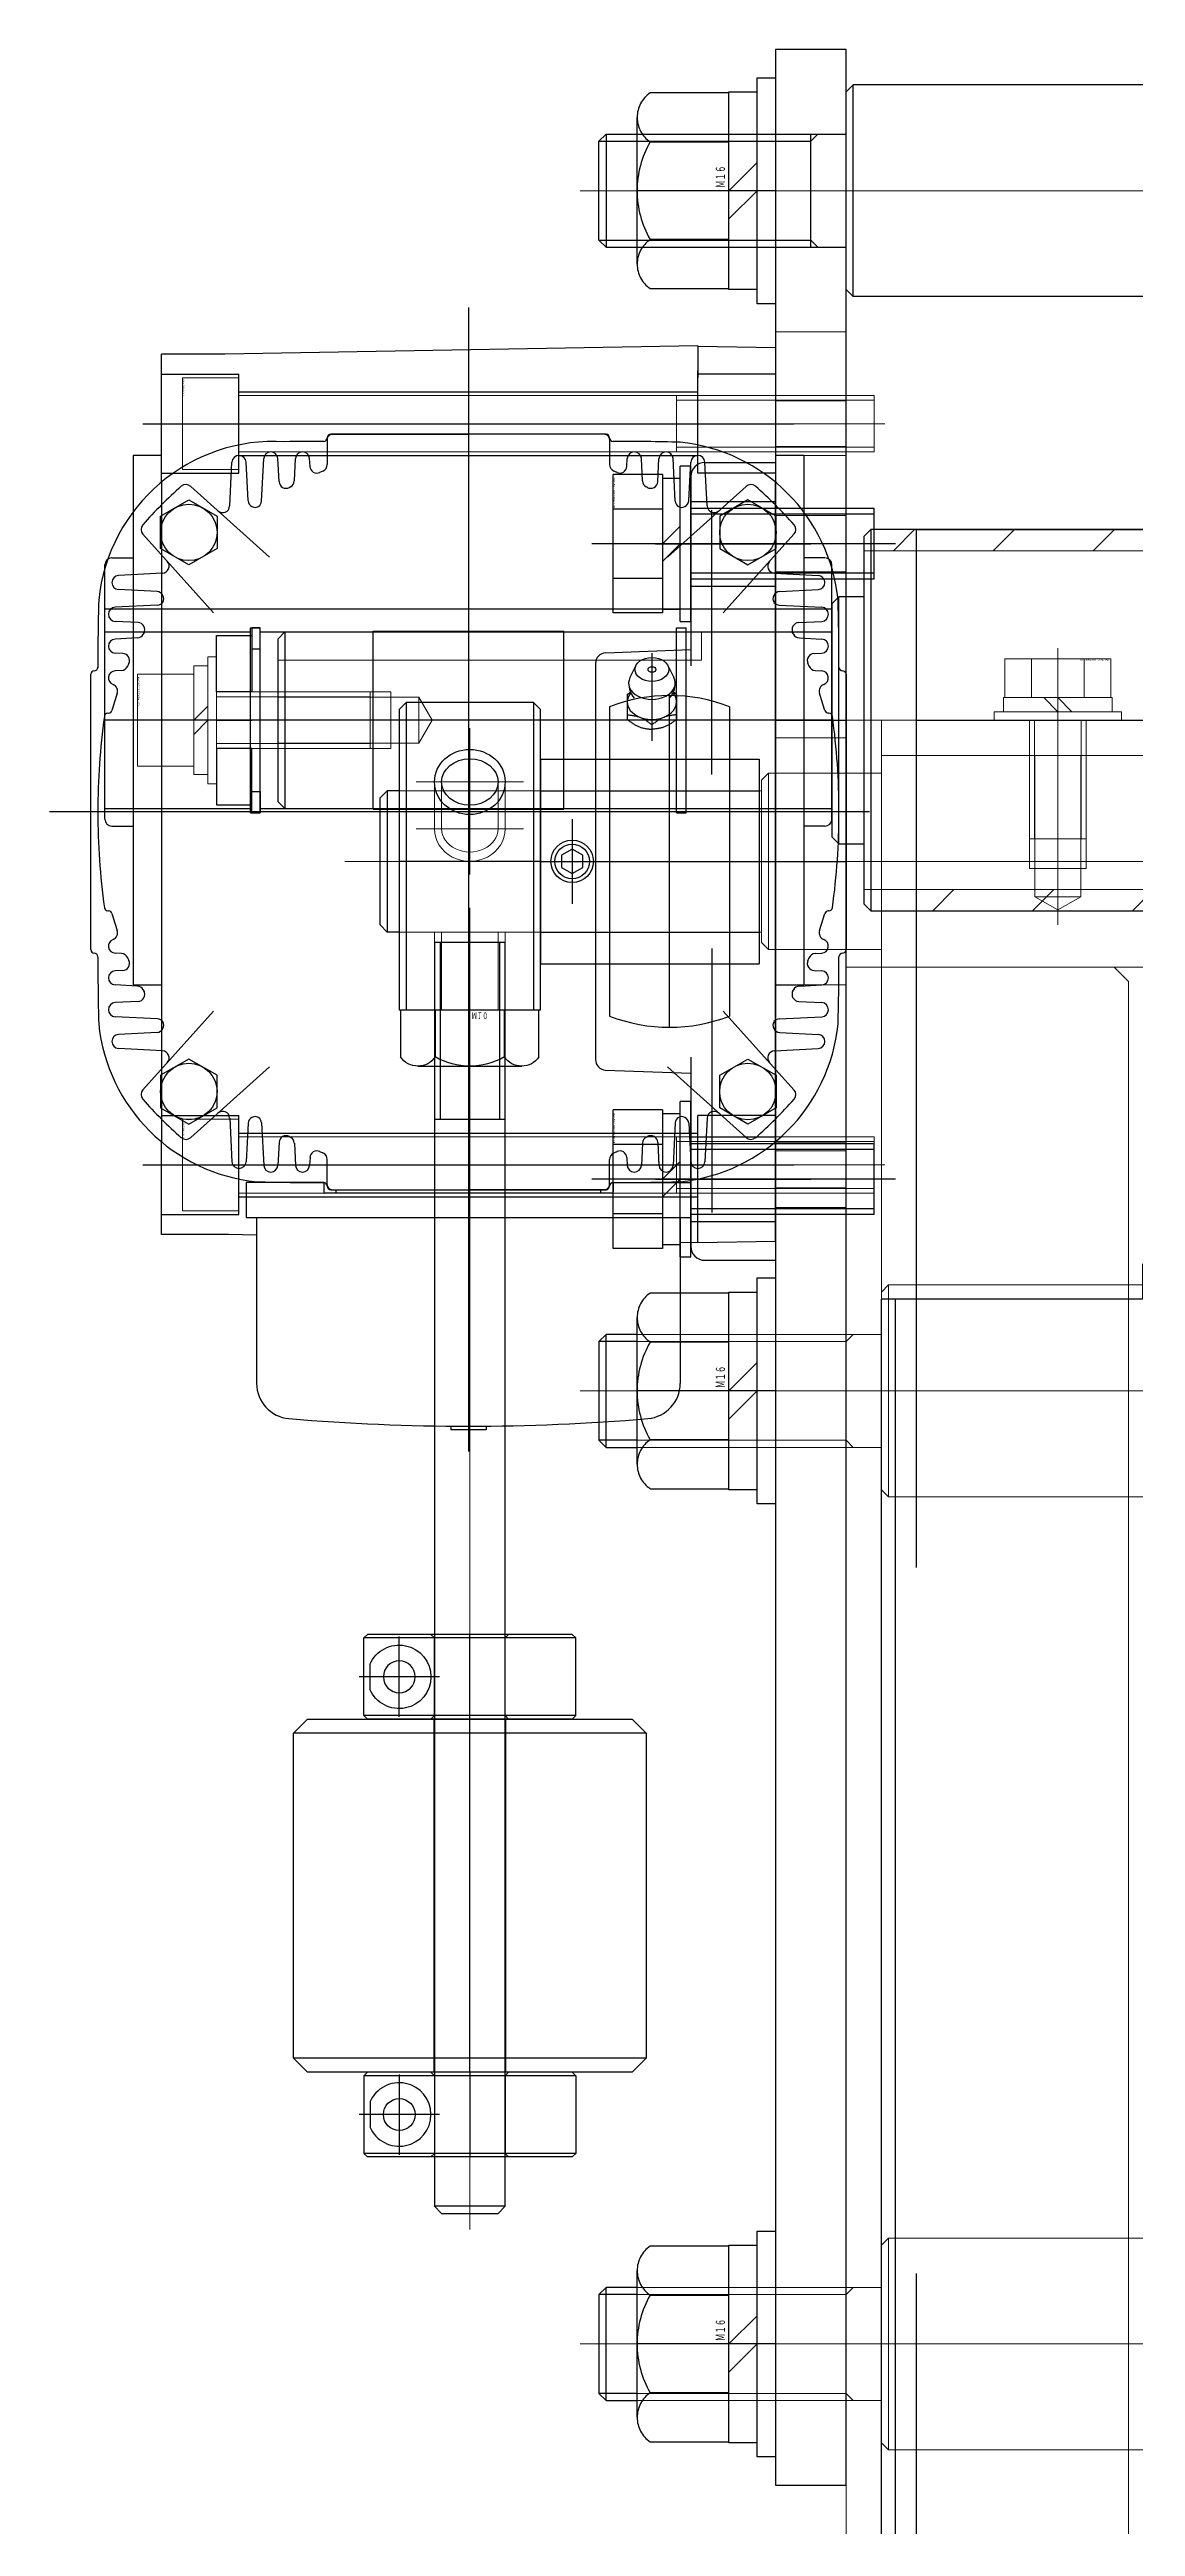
# Model space of a CAD drawing. Units: millimetres at full size. Extents: x -18456 to 18937, y -12290 to 13871.
# Drawn here: x -12606 to -12145, y 8611 to 9664 of the extents above; entities that cross this region are included whole.
import ezdxf
from ezdxf.enums import TextEntityAlignment as Align

# ---------------------------------------------------------------- set-up
doc = ezdxf.new("R2010")
doc.units = ezdxf.units.MM
doc.header["$LTSCALE"] = 100
doc.linetypes.add('CHAIN2', pattern=[12, 9, -1, 1, -1])
doc.linetypes.add('DOUBLE_CHAIN2', pattern=[12.8, 9, -1, 0.6, -0.6, 0.6, -1])
for name, color, linetype in [('0-2_0', 2, 'Continuous'), ('0-3_06_PHANTOM', 2, 'DOUBLE_CHAIN2'), ('0-6_10_DRAFT', 1, 'Continuous')]:
    doc.layers.add(name, color=color, linetype=linetype)
doc.layers.add('0-7_05_CENTER', color=2, linetype='CHAIN2', lineweight=18)
doc.layers.add('0-8_04_HIDDEN', color=7, linetype='Continuous', lineweight=18)
doc.styles.add('ＭＳ ゴシック', font='')
doc.styles.get('ＭＳ ゴシック').set_extended_font_data('MS Gothic')

# ---------------------------------------------------------------- blocks, each defined once
blk = doc.blocks.new('A$C3F466DFC_1')
at = {"layer": '0-6_10_DRAFT'}
blk.add_line((105, 15), (105, -15), dxfattribs=at)
at = {"layer": '0-7_05_CENTER'}
for p, q in [((20, 6.39), (20, -6.39)), ((-42.65, 0), (252.65, 0))]:
    blk.add_line(p, q, dxfattribs=at)
at = {"layer": '0-8_04_HIDDEN'}
for p, q in [((1, 15), (0, 14)), ((1, 15), (209, 15)), ((1, 15), (1, -15)), ((209, 15), (209, -15)), ((209, 15), (210, 14)), ((0, 14), (0, -14)), ((210, 14), (210, -14)), ((-40, 7), (-39, 8)), ((-39, 8), (0, 8)), ((-39, -8), (-39, 8)), ((-5, 8), (-5, -8)), ((-5, 7), (-4, 8)), ((249, 8), (210, 8)), ((215, 7), (214, 8)), ((215, 8), (215, -8)), ((249, -8), (249, 8)), ((250, 7), (249, 8)), ((-40, 7), (-5, 7)), ((-40, 7), (-40, -7)), ((250, 7), (215, 7)), ((250, 7), (250, -7)), ((-40, -7), (-5, -7)), ((-40, -7), (-39, -8)), ((-5, -7), (-4, -8)), ((215, -7), (214, -8)), ((250, -7), (215, -7)), ((250, -7), (249, -8)), ((-39, -8), (0, -8)), ((249, -8), (210, -8)), ((0, -14), (1, -15)), ((209, -15), (210, -14)), ((1, -15), (209, -15))]:
    blk.add_line(p, q, dxfattribs=at)
blk.add_circle((20, 0), 3.5, dxfattribs=at)
at = {"layer": '0-6_10_DRAFT', "style": 'ＭＳ ゴシック', "width": 0.55}
blk.add_text('①', height=4.4, dxfattribs=at).set_placement((91.75, 1.61), align=Align.BOTTOM_LEFT)
blk = doc.blocks.new('A$C649B1A8B_1')
at = {"layer": '0-7_05_CENTER'}
for p, q in [((-185, -7.53), (-185, 12.6)), ((-50, -7.53), (-50, 12.6))]:
    blk.add_line(p, q, dxfattribs=at)
at = {"layer": '0-8_04_HIDDEN'}
blk.add_line((-245, 5), (2325, 5), dxfattribs=at)
blk.add_lwpolyline([(-245, 0), (2325, 0), (2325, 38), (2323, 40), (-243, 40), (-245, 38)], close=True, dxfattribs=at)
blk = doc.blocks.new('M16Nza_1_1')
at = {"layer": '0-3_06_PHANTOM', "color": 7}
for p, q in [((-13.85, 17.74), (-13.85, 6.6)), ((-10.39, 19.6), (10.39, 19.6)), ((-6.92, 6.6), (-6.92, 17.74)), ((6.93, 17.74), (6.93, 6.6)), ((13.85, 6.6), (13.85, 17.74)), ((-4, 6.6), (0, 2.6)), ((0, 6.6), (4, 2.6)), ((14, 6.6), (14, 2.6))]:
    blk.add_line(p, q, dxfattribs=at)
at = {"layer": '0-3_06_PHANTOM', "color": 7, "linetype": 'CHAIN2'}
blk.add_line((0, 0), (0, 19.6), dxfattribs=at)
at = {"layer": '0-3_06_PHANTOM', "color": 7}
blk.add_lwpolyline([(-14, 2.6), (-14, 6.6), (14, 6.6)], dxfattribs=at)
blk.add_lwpolyline([(-16, 2.6), (16, 2.6), (16, 0), (-16, 0)], close=True, dxfattribs=at)
for centre, radius, start, end in [((-10.39, 15.44), 4.16, 33.626, 146.374), ((0, 5.75), 13.85, 60, 120), ((10.39, 15.44), 4.16, 33.626, 146.374)]:
    blk.add_arc(centre, radius, start, end, dxfattribs=at)
at = {"layer": '0-6_10_DRAFT', "style": 'ＭＳ ゴシック', "width": 0.6}
blk.add_text('Ｍ１６', height=1.257, dxfattribs=at).set_placement((0.41, 6.78), align=Align.BOTTOM_LEFT)
blk = doc.blocks.new('A$C48783CE3_1')
at = {"layer": '0-2_0', "color": 134}
for p, q in [((7, 105), (-1250, 105)), ((7, 103), (-1250, 103))]:
    blk.add_line(p, q, dxfattribs=at)
blk.add_lwpolyline([(-1255, 68), (-1250, 68), (-1250, 105)], dxfattribs=at)
blk = doc.blocks.new('A$C0B0C1748_1')
at = {"layer": '0-2_0', "color": 134}
blk.add_lwpolyline([(-10, 190), (0, 190), (0, -155), (-10, -155)], close=True, dxfattribs=at)
at = {"layer": '0-6_10_DRAFT'}
for p, q in [((0, 95), (-10, 95)), ((0, 75), (-10, 75))]:
    blk.add_line(p, q, dxfattribs=at)
at = {"layer": '0-7_05_CENTER'}
for p, q in [((-16.46, 170), (6.35, 170)), ((-13.39, 137), (3.39, 137)), ((-13.39, 32), (3.39, 32)), ((-16.46, 0), (6.35, 0)), ((-16.46, -135), (6.35, -135))]:
    blk.add_line(p, q, dxfattribs=at)
at = {"layer": '0-7_05_CENTER', "color": 9}
for p, q in [((4.09, 120), (-14.09, 120)), ((4.09, 30), (-14.09, 30))]:
    blk.add_line(p, q, dxfattribs=at)
at = {"layer": '0-8_04_HIDDEN'}
for p, q in [((-10, 150), (0, 150)), ((-10, 141), (0, 141)), ((-10, 140.25), (0, 140.25)), ((-10, 133.75), (0, 133.75)), ((-10, 133), (0, 133)), ((-10, 132.5), (0, 132.5)), ((-10, 57.5), (0, 57.5)), ((-10, 36), (0, 36)), ((-10, 35.25), (0, 35.25)), ((-10, 28.75), (0, 28.75)), ((-10, 28), (0, 28))]:
    blk.add_line(p, q, dxfattribs=at)
at = {"layer": '0-8_04_HIDDEN', "color": 9}
for p, q in [((0, 125), (-10, 125)), ((0, 124), (-10, 124)), ((0, 116), (-10, 116)), ((0, 115), (-10, 115)), ((0, 92.5), (-10, 92.5)), ((0, 57.5), (-10, 57.5)), ((0, 35), (-10, 35)), ((0, 34), (-10, 34)), ((0, 26), (-10, 26)), ((0, 25), (-10, 25))]:
    blk.add_line(p, q, dxfattribs=at)
blk = doc.blocks.new('GM-SHYF-RH 0.1kW、1／144、200V、60Hz_1')
at = {"layer": '0-2_0', "linetype": 'CHAIN2'}
for p, q in [((-43.5, 58.48), (-43.5, -103.57)), ((-89.6, 42), (2.6, 42)), ((13.3, -13), (-102.84, -13)), ((-89.6, -63), (2.6, -63))]:
    blk.add_line(p, q, dxfattribs=at)
at = {"layer": '0-2_0'}
for p, q in [((-11, 53.01), (-11, 48.5)), ((-11, 53), (0, 52.81)), ((0, 52.81), (0, 33.71)), ((-87, 33.71), (-87, 51.83)), ((-11, 38.99), (-11, 49.51)), ((-87, 49), (-76, 49)), ((-76, 46.5), (-11, 46.5)), ((0, 49), (-11, 49)), ((-11, 35), (-11, 49)), ((-63.5, 39.8), (-63.5, 36.21)), ((-24, 40.5), (-63, 40.5)), ((-62.8, 40.5), (-43.5, 40.5)), ((-24.2, 40.5), (-43.5, 40.5)), ((-23.5, 39.8), (-23.5, 36.21)), ((-77.32, 30.35), (-77, 36.55)), ((-76, 37.5), (-11, 37.5)), ((-74.72, 31.1), (-75, 36.55)), ((-72.81, 31.03), (-72.5, 37.05)), ((-70.33, 33.8), (-70.5, 37.05)), ((-68.16, 33.89), (-68, 37.05)), ((-65.94, 35.96), (-66, 37.05)), ((-21.06, 35.96), (-21, 37.05)), ((-18.84, 33.89), (-19, 37.05)), ((-16.67, 33.8), (-16.5, 37.05)), ((-14.19, 31.03), (-14.5, 37.05)), ((-12.28, 31.1), (-12, 36.55)), ((-9.68, 30.35), (-10, 36.55)), ((4, 37.5), (0, 37.5)), ((4, 37.5), (4, 29.5)), ((-71.7, 23.09), (-82.84, 33.12)), ((-15.3, 23.09), (-4.16, 33.12)), ((0, 35), (-11, 35)), ((-87.1, 28.9), (-83.1, 31.2)), ((-87.1, 24.3), (-87.1, 28.9)), ((-83.1, 31.2), (-79.1, 28.9)), ((-79.1, 28.9), (-79.1, 24.3)), ((-3.9, 31.2), (-7.9, 28.9)), ((-7.9, 28.9), (-7.9, 24.3)), ((0.1, 28.9), (-3.9, 31.2)), ((0.1, 24.3), (0.1, 28.9)), ((-79.59, 15.2), (-89.62, 26.34)), ((-7.41, 15.2), (2.62, 26.34)), ((-83.1, 22), (-87.1, 24.3)), ((-79.1, 24.3), (-83.1, 22)), ((-7.9, 24.3), (-3.9, 22)), ((-3.9, 22), (0.1, 24.3)), ((-86.85, 20.82), (-93.05, 20.5)), ((-87.6, 18.22), (-93.05, 18.5)), ((-0.15, 20.82), (6.05, 20.5)), ((0.6, 18.22), (6.05, 18.5)), ((-87.53, 16.31), (-93.55, 16)), ((0.53, 16.31), (6.55, 16)), ((-90.3, 13.83), (-93.55, 14)), ((-90.39, 11.66), (-93.55, 11.5)), ((3.3, 13.83), (6.55, 14)), ((3.39, 11.66), (6.55, 11.5)), ((-92.46, 9.44), (-93.55, 9.5)), ((-92.63, 7.05), (-93.55, 7)), ((5.46, 9.44), (6.55, 9.5)), ((5.63, 7.05), (6.55, 7)), ((-97, -32.5), (-97, 6.5)), ((10, 6.5), (10, -32.5)), ((-94.58, 1), (-94.48, 1)), ((7.58, 1), (7.48, 1)), ((-94.58, -27), (-94.48, -27)), ((7.58, -27), (7.48, -27)), ((-92.63, -33.05), (-93.55, -33)), ((5.63, -33.05), (6.55, -33)), ((-92.46, -35.44), (-93.55, -35.5)), ((-90.39, -37.66), (-93.55, -37.5)), ((3.39, -37.66), (6.55, -37.5)), ((5.46, -35.44), (6.55, -35.5)), ((-90.3, -39.83), (-93.55, -40)), ((-87.53, -42.31), (-93.55, -42)), ((-79.59, -41.2), (-89.62, -52.34)), ((-7.41, -41.2), (2.62, -52.34)), ((0.53, -42.31), (6.55, -42)), ((3.3, -39.83), (6.55, -40)), ((-87.6, -44.22), (-93.05, -44.5)), ((0.6, -44.22), (6.05, -44.5)), ((-86.85, -46.82), (-93.05, -46.5)), ((-83.1, -48), (-87.1, -50.3)), ((-79.1, -50.3), (-83.1, -48)), ((-71.7, -49.09), (-82.84, -59.12)), ((-15.3, -49.09), (-4.16, -59.12)), ((-7.9, -50.3), (-3.9, -48)), ((-3.9, -48), (0.1, -50.3)), ((-0.15, -46.82), (6.05, -46.5)), ((-87.1, -50.3), (-87.1, -54.9)), ((-79.1, -54.9), (-79.1, -50.3)), ((-7.9, -54.9), (-7.9, -50.3)), ((0.1, -50.3), (0.1, -54.9)), ((-87.1, -54.9), (-83.1, -57.2)), ((-87, -56), (-76, -56)), ((-83.1, -57.2), (-79.1, -54.9)), ((-76, -70), (-76, -56)), ((-11, -70), (-11, -56)), ((0, -56), (-11, -56)), ((-3.9, -57.2), (-7.9, -54.9)), ((0.1, -54.9), (-3.9, -57.2)), ((-77.32, -56.35), (-77, -62.55)), ((-76, -58.5), (-11, -58.5)), ((-74.72, -57.1), (-75, -62.55)), ((-72.81, -57.03), (-72.5, -63.05)), ((-14.19, -57.03), (-14.5, -63.05)), ((-12.28, -57.1), (-12, -62.55)), ((-9.68, -56.35), (-10, -62.55)), ((-87, -72.85), (-87, -59.71)), ((-70.33, -59.8), (-70.5, -63.05)), ((-68.16, -59.89), (-68, -63.05)), ((-65.94, -61.96), (-66, -63.05)), ((-63.5, -65.8), (-63.5, -62.21)), ((-23.5, -65.8), (-23.5, -62.21)), ((-21.06, -61.96), (-21, -63.05)), ((-18.84, -59.89), (-19, -63.05)), ((-16.67, -59.8), (-16.5, -63.05)), ((0, -73.81), (0, -59.71)), ((-75, -65.5), (-75, -70.5)), ((-64, -65.5), (-75, -65.5)), ((-64, -65.5), (-64, -66.8)), ((-63, -66.5), (-24, -66.5)), ((-62.8, -66.5), (-43.5, -66.5)), ((-62.25, -67), (-62.25, -66.5)), ((-24.2, -66.5), (-43.5, -66.5)), ((-24.75, -67), (-24.75, -66.5)), ((-23, -65.5), (-12, -65.5)), ((-23, -65.5), (-23, -66.8)), ((-12, -65.5), (-12, -70.5)), ((-11, -74.02), (-11, -64.99)), ((-87, -70), (-76, -70)), ((-76, -67.5), (-11, -67.5)), ((-23.2, -67), (-63.8, -67)), ((-11, -74.01), (-11, -69.51)), ((0, -70), (-11, -70)), ((-77.5, -72.85), (-87, -72.85)), ((-73.5, -72.92), (-77.5, -72.85)), ((-12, -70.5), (-75, -70.5)), ((-73.5, -70.5), (-73.5, -93.94)), ((-13.5, -70.5), (-13.5, -93.94)), ((-11, -74.01), (-13.5, -73.97)), ((-11, -74), (0, -73.81)), ((-46, -99.99), (-46, -100.5)), ((-41, -100.5), (-46, -100.5)), ((-41, -99.99), (-41, -100.5))]:
    blk.add_line(p, q, dxfattribs=at)
for points in [[(-11, 53.01), (-78, 51.84), (-87, 51.84)], [(-87, 35), (-76, 35), (-76, 49)], [(-87, 37.49), (-91, 37.49), (-91, 29.5)]]:
    blk.add_lwpolyline(points, dxfattribs=at)
for centre in [(-83.1, 26.6), (-3.9, 26.6), (-83.1, -52.6), (-3.9, -52.6)]:
    blk.add_circle(centre, 4, dxfattribs=at)
for centre, radius, start, end in [((-71, 14.5), 25, 86.5614, 174.2698), ((-63.5, -360.5), 400, 90.0715, 90.8595), ((-64, 40), 0.5, 270, 0), ((-63, 40), 0.5, 90, 180), ((-62.8, 39.8), 0.7, 90, 180), ((-24.2, 39.8), 0.7, 0, 90), ((-24, 40), 0.5, 0, 90), ((-23, 40), 0.5, 180, 270), ((-23.5, -360.5), 400, 88.568, 89.9285), ((-16, 14.5), 25, 5.7302, 84.2698), ((-76, 36.5), 1, 3, 177), ((-71.5, 37), 1, 3, 177), ((-67, 37), 1, 3, 177), ((-64.95, 36.01), 1, 183, 293.6314), ((-43.5, -13), 52.5, 113.1116, 113.6951), ((-43.5, -13), 52.5, 113.1116, 113.6637), ((-64.5, 36.21), 1, 293.1116, 0), ((-22.5, 36.21), 1, 180, 246.8884), ((-43.5, -13), 52.5, 66.3363, 66.8884), ((-43.5, -13), 52.5, 66.3049, 66.8884), ((-22.05, 36.01), 1, 246.3686, 357), ((-20, 37), 1, 3, 177), ((-15.5, 37), 1, 3, 177), ((-11, 36.5), 1, 3, 177), ((-43.5, -13), 61.5, 131.4011, 138.5989), ((-83.51, 32.38), 1, 48, 131.4011), ((-69.33, 33.85), 1, 183, 298.8714), ((-43.5, -13), 52.5, 118.5628, 118.9734), ((-43.5, -13), 52.5, 118.5628, 118.9734), ((-69.16, 33.94), 1, 298.6646, 357), ((-17.84, 33.94), 1, 183, 241.3354), ((-43.5, -13), 52.5, 61.0266, 61.4372), ((-43.5, -13), 52.5, 61.0266, 61.4372), ((-17.67, 33.85), 1, 241.1286, 357), ((-3.49, 32.38), 1, 48.5989, 132), ((-43.5, -13), 61.5, 41.4011, 48.5989), ((-78.32, 30.4), 1, 228, 357), ((-73.72, 31.15), 1, 183, 304.3885), ((-73.81, 31.08), 1, 304.5131, 357), ((-13.19, 31.08), 1, 183, 235.4869), ((-13.28, 31.15), 1, 235.6115, 357), ((-8.68, 30.4), 1, 183, 312), ((-88.88, 27.01), 1, 138.5989, 222), ((1.88, 27.01), 1, 318, 41.4011), ((-86.9, 21.82), 1, 273, 42), ((-0.1, 21.82), 1, 138, 267), ((-93, 19.5), 1, 93, 267), ((-87.65, 17.22), 1, 328.8843, 87), ((0.65, 17.22), 1, 93, 211.1157), ((6, 19.5), 1, 273, 87), ((304, 7), 400, 178.568, 179.947), ((-93.5, 15), 1, 93, 267), ((-87.58, 17.31), 1, 273, 322.2142), ((0.58, 17.31), 1, 217.7858, 267), ((6.5, 15), 1, 273, 87), ((-391, 7), 400, 0.0715, 1.432), ((-93.5, 10.5), 1, 93, 267), ((-90.44, 12.66), 1, 273, 331.3354), ((-90.35, 12.83), 1, 331.1286, 87), ((-43.5, -13), 52.5, 151.0265, 151.4372), ((3.35, 12.83), 1, 93, 208.8714), ((-43.5, -13), 52.5, 28.5628, 28.9734), ((3.44, 12.66), 1, 208.6646, 267), ((6.5, 10.5), 1, 273, 87), ((-96.5, 7.5), 0.5, 270, 0), ((-92.69, 8.05), 1, 273, 336.8356), ((-92.51, 8.45), 1, 336.3686, 87), ((-43.5, -13), 52.5, 156.3363, 156.8631), ((5.51, 8.45), 1, 93, 203.6314), ((-43.5, -13), 52.5, 23.1369, 23.6637), ((5.69, 8.05), 1, 203.1644, 267), ((9.5, 7.5), 0.5, 180, 270), ((-96.5, 6.5), 0.5, 90, 180), ((-93.5, 6), 1, 93, 249.9297), ((-43.5, -13), 52.5, 161.3354, 164.1223), ((-94.19, 4.12), 1, 341.3354, 69.9297), ((7.19, 4.12), 1, 110.0703, 198.6646), ((-43.5, -13), 52.5, 15.8777, 18.6646), ((6.5, 6), 1, 290.0703, 87), ((9.5, 6.5), 0.5, 0, 90), ((4, -13), 100, 172.2021, 180), ((-94.58, 0.5), 0.5, 90, 172.2021), ((-94.48, 1.5), 0.5, 270, 344.1223), ((7.48, 1.5), 0.5, 195.8777, 270), ((7.58, 0.5), 0.5, 7.7979, 90), ((-91, -13), 100, 0, 7.7979), ((4, -13), 100, 180, 187.7979), ((-91, -13), 100, 352.2022, 0), ((-94.58, -26.5), 0.5, 187.7979, 270), ((-94.48, -27.5), 0.5, 15.8777, 90), ((-43.5, -13), 52.5, 195.8777, 198.6646), ((-43.5, -13), 52.5, 341.3354, 344.1223), ((7.48, -27.5), 0.5, 90, 164.1223), ((7.58, -26.5), 0.5, 270, 352.2022), ((-93.5, -32), 1, 110.0703, 267), ((-94.19, -30.12), 1, 290.0703, 18.6646), ((7.19, -30.12), 1, 161.3354, 249.9297), ((6.5, -32), 1, 273, 69.9297), ((-96.5, -32.5), 0.5, 180, 270), ((-96.5, -33.5), 0.5, 0, 90), ((304, -33), 400, 180.0715, 181.432), ((-92.69, -34.05), 1, 23.1644, 87), ((-92.51, -34.45), 1, 273, 23.6314), ((5.51, -34.45), 1, 156.3686, 267), ((-43.5, -13), 52.5, 336.3363, 336.8631), ((5.69, -34.05), 1, 93, 156.8356), ((-391, -33), 400, 358.568, 359.9285), ((9.5, -33.5), 0.5, 90, 180), ((9.5, -32.5), 0.5, 270, 0), ((-93.5, -36.5), 1, 93, 267), ((3.35, -38.83), 1, 151.1286, 267), ((6.5, -36.5), 1, 273, 87), ((-93.5, -41), 1, 93, 267), ((6.5, -41), 1, 273, 87), ((-71, -40.5), 25, 185.7302, 264.2698), ((-93, -45.5), 1, 93, 267), ((-87.65, -43.22), 1, 273, 31.1157), ((-87.58, -43.31), 1, 37.7858, 87), ((-16, -40.5), 25, 275.7302, 354.2698), ((0.65, -43.22), 1, 148.8843, 267), ((0.58, -43.31), 1, 93, 142.2142), ((6, -45.5), 1, 273, 87), ((-86.9, -47.82), 1, 318, 87), ((-0.1, -47.82), 1, 93, 222), ((-88.88, -53.01), 1, 138, 221.4011), ((1.88, -53.01), 1, 318.5989, 42), ((-43.5, -13), 61.5, 221.4011, 228.5989), ((-78.32, -56.4), 1, 3, 132), ((-8.68, -56.4), 1, 48, 177), ((-43.5, -13), 61.5, 311.4011, 318.5989), ((-83.51, -58.38), 1, 228.5989, 312), ((-73.72, -57.15), 1, 55.6115, 177), ((-73.81, -57.08), 1, 3, 55.4869), ((-69.33, -59.85), 1, 61.1287, 177), ((-43.5, -13), 52.5, 241.0265, 241.4372), ((-43.5, -13), 52.5, 241.0265, 241.4372), ((-69.16, -59.94), 1, 3, 61.3354), ((-17.84, -59.94), 1, 118.6646, 177), ((-43.5, -13), 52.5, 298.5628, 298.9735), ((-43.5, -13), 52.5, 298.5628, 298.9735), ((-17.67, -59.85), 1, 3, 118.8714), ((-13.19, -57.08), 1, 124.5131, 177), ((-13.28, -57.15), 1, 3, 124.3885), ((-3.49, -58.38), 1, 228, 311.4011), ((-76, -62.5), 1, 183, 357), ((-71.5, -63), 1, 183, 357), ((-67, -63), 1, 183, 357), ((-64.95, -62.01), 1, 66.3686, 177), ((-43.5, -13), 52.5, 246.3049, 246.8884), ((-43.5, -13), 52.5, 246.3363, 246.8884), ((-64.5, -62.21), 1, 0, 66.8884), ((-22.5, -62.21), 1, 113.1116, 180), ((-43.5, -13), 52.5, 293.1116, 293.6951), ((-43.5, -13), 52.5, 293.1116, 293.6637), ((-22.05, -62.01), 1, 3, 113.6314), ((-20, -63), 1, 183, 357), ((-15.5, -63), 1, 183, 357), ((-11, -62.5), 1, 183, 357), ((-63.5, 334.5), 400, 268.568, 269.9285), ((-64, -66), 0.5, 0, 90), ((-62.8, -65.8), 0.7, 180, 270), ((-63, -66), 0.5, 180, 270), ((-24.2, -65.8), 0.7, 270, 0), ((-24, -66), 0.5, 270, 0), ((-23, -66), 0.5, 90, 180), ((-23.5, 334.5), 400, 270.0715, 271.432), ((-63.8, -66.8), 0.2, 180, 270), ((-23.2, -66.8), 0.2, 270, 0), ((-68.5, -93.94), 5, 180, 265.1386), ((-18.5, -93.94), 5, 274.8614, 0), ((-43.5, 200), 300, 265.1386, 274.8614)]:
    blk.add_arc(centre, radius, start, end, dxfattribs=at)
at = {"layer": '0-6_10_DRAFT'}
for p, q in [((-87, 33.71), (-87, -59.71)), ((0, -59.71), (0, 33.71)), ((-91, 29.5), (-91, -37.5)), ((4, 29.5), (4, -37.49)), ((-95, -14), (-95, 22)), ((-94, 23), (-91, 23)), ((7, 23), (4, 23)), ((8, -14), (8, 22)), ((-95, 12.5), (-74.35, 12.5)), ((-74.35, -13.1), (-74.35, 13.1)), ((-74.35, 13.1), (-73, 13.1)), ((-73, -13.1), (-73, 13.1)), ((-73, 12.5), (-57, 12.5)), ((-57, 12.6), (-30, 12.6)), ((-57, -12.6), (-57, 12.6)), ((-30, -12.6), (-30, 12.6)), ((-30, 12.5), (-14, 12.5)), ((-14, -13.1), (-14, 13.1)), ((-14, 13.1), (-12.65, 13.1)), ((-12.65, -13.1), (-12.65, 13.1)), ((-12.65, 12.5), (8, 12.5)), ((8, 0), (-95, 0)), ((-95, -12.5), (-74.35, -12.5)), ((-74.35, -13.1), (-73, -13.1)), ((-73, -12.5), (-57, -12.5)), ((-57, -12.6), (-30, -12.6)), ((-30, -12.5), (-14, -12.5)), ((-14, -13.1), (-12.65, -13.1)), ((-12.65, -12.5), (8, -12.5)), ((-94, -15), (-91, -15)), ((7, -15), (4, -15)), ((-91, -37.49), (-87, -37.49)), ((0, -37.48), (4, -37.48))]:
    blk.add_line(p, q, dxfattribs=at)
blk.add_lwpolyline([(-95, 15.8), (-58.5, 15.8), (8, 15.8)], dxfattribs=at)
for centre, radius, start, end in [((-94, 22), 1, 90, 180), ((7, 22), 1, 0, 90), ((-94, -14), 1, 180, 270), ((7, -14), 1, 270, 0), ((-43.5, -13), 52.5, 203.1369, 203.6637), ((-90.44, -38.66), 1, 28.6646, 87), ((-90.35, -38.83), 1, 273, 28.8713), ((-43.5, -13), 52.5, 208.5628, 208.9735), ((-43.5, -13), 52.5, 331.0265, 331.4372), ((3.44, -38.66), 1, 93, 151.3354)]:
    blk.add_arc(centre, radius, start, end, dxfattribs=at)
blk = doc.blocks.new('A$C39D95BAC_1')
at = {"layer": '0-8_04_HIDDEN', "linetype": 'CHAIN2'}
blk.add_line((0, -91.5), (0, 9.5), dxfattribs=at)
at = {"layer": '0-8_04_HIDDEN'}
for p, q in [((6.5, 0), (-6.5, 0)), ((-4, -90), (-4, 0)), ((4, -90), (4, 0)), ((-4, -62), (4, -62)), ((-3.32, -90), (-3.32, -62)), ((3.32, -90), (3.32, -62)), ((-4, -90), (4, -90))]:
    blk.add_line(p, q, dxfattribs=at)
blk.add_lwpolyline([(6.5, 0), (6.5, 8), (-6.5, 8), (-6.5, 0)], dxfattribs=at)
at = {"layer": '0-6_10_DRAFT', "style": 'ＭＳ ゴシック', "width": 1.9}
blk.add_text('CS-M8x90L', height=0.22, dxfattribs=at).set_placement((3.86, 7.66), align=Align.BOTTOM_LEFT)
blk = doc.blocks.new('A$C621E6506_1')
at = {"layer": '0-2_0', "color": 134}
for p, q in [((-106.5, 27), (-106.5, -27)), ((106.5, 27), (106.5, -27)), ((-111, -17.5), (-111, 17.5)), ((107.5, 17.5), (119.5, 17.5)), ((119.5, 17.5), (120.5, 16.5)), ((120.5, 16.5), (120.5, -16.5)), ((-190.5, 11.5), (-189.5, 12.5)), ((-190.5, 11.5), (-190.5, -11.5)), ((-189.5, 12.5), (-189.5, -12.5)), ((-189.5, 12.5), (-112, 12.5)), ((158.5, 12.5), (120.5, 12.5)), ((158.5, 12.5), (158.5, -12.5)), ((158.5, 12.5), (159.5, 11.5)), ((159.5, 11.5), (159.5, -11.5)), ((-190.5, -11.5), (-189.5, -12.5)), ((-189.5, -12.5), (-112, -12.5)), ((158.5, -12.5), (120.5, -12.5)), ((159.5, -11.5), (158.5, -12.5)), ((119.5, -17.5), (107.5, -17.5))]:
    blk.add_line(p, q, dxfattribs=at)
at = {"layer": '0-2_0', "color": 3}
for p, q in [((-103.28, 24), (-100.28, 27)), ((-89.14, 24), (-86.14, 27)), ((-74.99, 24), (-71.99, 27)), ((-60.85, 24), (-57.85, 27)), ((-46.71, 24), (-43.71, 27)), ((-32.57, 24), (-29.57, 27)), ((-18.43, 24), (-15.43, 27)), ((-4.28, 24), (-1.28, 27)), ((9.86, 24), (12.86, 27)), ((24, 24), (27, 27)), ((38.14, 24), (41.14, 27)), ((52.28, 24), (55.28, 27)), ((66.43, 24), (69.43, 27)), ((80.57, 24), (83.57, 27)), ((94.71, 24), (97.71, 27)), ((-97.71, -27), (-94.71, -24)), ((-83.57, -27), (-80.57, -24)), ((-69.43, -27), (-66.43, -24)), ((-55.28, -27), (-52.28, -24)), ((-41.14, -27), (-38.14, -24)), ((-27, -27), (-24, -24)), ((-12.86, -27), (-9.86, -24)), ((1.28, -27), (4.28, -24)), ((15.43, -27), (18.43, -24)), ((29.57, -27), (32.57, -24)), ((43.71, -27), (46.71, -24)), ((57.85, -27), (60.85, -24)), ((71.99, -27), (74.99, -24)), ((86.14, -27), (89.14, -24)), ((100.28, -27), (103.28, -24))]:
    blk.add_line(p, q, dxfattribs=at)
at = {"layer": '0-2_0', "color": 134}
blk.add_lwpolyline([(-106.5, -27), (106.5, -27), (107.5, -26), (107.5, 26), (106.5, 27), (-106.5, 27), (-107.5, 26), (-107.5, -26)], close=True, dxfattribs=at)
for points in [[(-107.5, 17.5), (-111, 17.5), (-112, 16.5), (-112, -16.5), (-111, -17.5), (-107.5, -17.5)], [(120.5, -16.5), (119.5, -17.5), (119.5, 17.5)]]:
    blk.add_lwpolyline(points, dxfattribs=at)
at = {"layer": '0-6_10_DRAFT'}
blk.add_line((0, 27), (0, -27), dxfattribs=at)
at = {"layer": '0-7_05_CENTER'}
blk.add_line((-194.76, 0), (164.5, 0), dxfattribs=at)
at = {"layer": '0-8_04_HIDDEN'}
for p, q in [((-107.5, 24), (107.5, 24)), ((-130.5, 8.5), (-130.5, 12.5)), ((-130.5, 8.5), (-190.5, 8.5)), ((-107.5, -24), (107.5, -24))]:
    blk.add_line(p, q, dxfattribs=at)
for points in [[(-190.5, -4), (-174.5, -4), (-174.5, 4), (-190.5, 4)], [(-190.5, -3.25), (-170.5, -3.25), (-170.5, 3.25), (-190.5, 3.25)], [(-170.5, -3.25), (-168.62, 0), (-170.5, 3.25)]]:
    blk.add_lwpolyline(points, dxfattribs=at)
at = {"layer": '0-6_10_DRAFT', "style": 'ＭＳ ゴシック', "width": 0.55}
blk.add_text('④', height=4.4, dxfattribs=at).set_placement((-13.25, 1.61), align=Align.BOTTOM_LEFT)
blk = doc.blocks.new('A$C4D2C315C_1')
at = {"layer": '0-2_0'}
for points in [[(0, 13.1), (-1.2, 13.1), (-1.2, 10.1), (0, 10.1)], [(0, -13.1), (-1.2, -13.1), (-1.2, -10.1), (0, -10.1)]]:
    blk.add_lwpolyline(points, close=True, dxfattribs=at)
at = {"layer": '0-6_10_DRAFT'}
blk.add_line((0, 0), (-1.2, 0), dxfattribs=at)
blk = doc.blocks.new('A$C2CE85F2D_1')
at = {"layer": '0-2_0'}
for points in [[(-5, 12), (0, 12), (0, 4), (-5, 4)], [(0, -4), (-5, -4), (-5, -12), (0, -12)]]:
    blk.add_lwpolyline(points, close=True, dxfattribs=at)
at = {"layer": '0-6_10_DRAFT'}
blk.add_line((-5, 0), (0, 0), dxfattribs=at)
blk = doc.blocks.new('A$C0A9A093A_1')
at = {"layer": '0-8_04_HIDDEN', "linetype": 'CHAIN2'}
blk.add_line((0, -23.3), (0, 12.7), dxfattribs=at)
at = {"layer": '0-8_04_HIDDEN'}
for p, q in [((-9, 1.2), (9, 1.2)), ((-9, 1.2), (-9, 0)), ((-9, 0), (9, 0)), ((-7.7, 3.2), (-7.7, 1.2)), ((-7.7, 3.2), (7.7, 3.2)), ((-4, -21.8), (-4, 0)), ((-3.32, -21.8), (-3.32, 0)), ((0, 1.2), (-2, 3.2)), ((0, 3.2), (2, 1.2)), ((3.32, -21.8), (3.32, 0)), ((4, -21.8), (4, 0)), ((7.7, 1.2), (7.7, 3.2)), ((9, 0), (9, 1.2)), ((-4, -21.8), (4, -21.8))]:
    blk.add_line(p, q, dxfattribs=at)
blk.add_lwpolyline([(6.5, 3.2), (6.5, 11.2), (-6.5, 11.2), (-6.5, 3.2)], dxfattribs=at)
at = {"layer": '0-6_10_DRAFT', "style": 'ＭＳ ゴシック', "width": 1.85}
blk.add_text('CS-M8x25L,SW,PW', height=0.2199, dxfattribs=at).set_placement((2, 10.86), align=Align.BOTTOM_LEFT)
blk = doc.blocks.new('A$C409C50D6_1')
at = {"layer": '0-2_0', "color": 134}
for p, q in [((1, 15), (0, 14)), ((1, 15), (219, 15)), ((1, 15), (1, -15)), ((219, 15), (219, -15)), ((219, 15), (220, 14)), ((0, 14), (0, -14)), ((220, 14), (220, -14)), ((-35, 7), (-34, 8)), ((-34, 8), (0, 8)), ((-34, -8), (-34, 8)), ((-5, 8), (-5, -8)), ((-5, 7), (-4, 8)), ((254, 8), (220, 8)), ((225, 7), (224, 8)), ((225, 8), (225, -8)), ((254, -8), (254, 8)), ((255, 7), (254, 8)), ((-35, 7), (-5, 7)), ((-35, 7), (-35, -7)), ((255, 7), (225, 7)), ((255, 7), (255, -7)), ((-35, -7), (-5, -7)), ((-35, -7), (-34, -8)), ((-5, -7), (-4, -8)), ((225, -7), (224, -8)), ((255, -7), (225, -7)), ((255, -7), (254, -8)), ((-34, -8), (0, -8)), ((254, -8), (220, -8)), ((0, -14), (1, -15)), ((219, -15), (220, -14)), ((1, -15), (219, -15))]:
    blk.add_line(p, q, dxfattribs=at)
blk.add_circle((20, 0), 3.5, dxfattribs=at)
at = {"layer": '0-6_10_DRAFT'}
blk.add_line((110, 15), (110, -15), dxfattribs=at)
at = {"layer": '0-7_05_CENTER'}
for p, q in [((20, 6.39), (20, -6.39)), ((-37.65, 0), (257.65, 0))]:
    blk.add_line(p, q, dxfattribs=at)
at = {"layer": '0-6_10_DRAFT', "style": 'ＭＳ ゴシック', "width": 0.55}
blk.add_text('②', height=4.4, dxfattribs=at).set_placement((96.75, 1.61), align=Align.BOTTOM_LEFT)
blk = doc.blocks.new('A$C191155EC_1')
at = {"layer": '0-3_06_PHANTOM', "color": 5}
blk.add_lwpolyline([(-2680, 100), (27, 100), (27, -100), (-2680, -100)], close=True, dxfattribs=at)
at = {"layer": '0-6_10_DRAFT'}
blk.add_line((0, 100), (0, -100), dxfattribs=at)
blk = doc.blocks.new('A$C5F3F16AD_1')
at = {"layer": '0-6_10_DRAFT'}
blk.add_line((0, 15), (0, -15), dxfattribs=at)
at = {"layer": '0-7_05_CENTER'}
for p, q in [((-80, 19.82), (-80, -9)), ((0, 19.82), (0, -9)), ((80, 19.82), (80, -9)), ((-181, 0), (181, 0))]:
    blk.add_line(p, q, dxfattribs=at)
at = {"layer": '0-8_04_HIDDEN'}
for p, q in [((-121, -12.5), (-121, 12.5)), ((121, -12.5), (121, 12.5)), ((-175, 10), (-176, 9)), ((-176, 9), (-176, -9)), ((-175, 10), (-122, 10)), ((-175, 10), (-175, -10)), ((175, 10), (122, 10)), ((175, 10), (175, -10)), ((175, 10), (176, 9)), ((176, 9), (176, -9)), ((-176, -9), (-175, -10)), ((-175, -10), (-122, -10)), ((175, -10), (122, -10)), ((176, -9), (175, -10))]:
    blk.add_line(p, q, dxfattribs=at)
blk.add_lwpolyline([(-105, -15), (105, -15), (105, 15), (-105, 15)], close=True, dxfattribs=at)
for points in [[(-84, 15), (-84, -1), (-76, -1), (-76, 15)], [(-83.25, 15), (-83.25, -5), (-76.75, -5), (-76.75, 15)], [(-4, 15), (-4, -1), (4, -1), (4, 15)], [(-3.25, 15), (-3.25, -5), (3.25, -5), (3.25, 15)], [(76, 15), (76, -1), (84, -1), (84, 15)], [(76.75, 15), (76.75, -5), (83.25, -5), (83.25, 15)], [(-105, 12.5), (-121, 12.5), (-122, 11.5), (-122, -11.5), (-121, -12.5), (-105, -12.5)], [(105, 12.5), (121, 12.5), (122, 11.5), (122, -11.5), (121, -12.5), (105, -12.5)], [(-83.25, -5), (-80, -6.88), (-76.75, -5)], [(-3.25, -5), (0, -6.88), (3.25, -5)], [(76.75, -5), (80, -6.88), (83.25, -5)]]:
    blk.add_lwpolyline(points, dxfattribs=at)
at = {"layer": '0-6_10_DRAFT', "style": 'ＭＳ ゴシック', "width": 0.55}
blk.add_text('③', height=4.4, dxfattribs=at).set_placement((-13.25, 2.21), align=Align.BOTTOM_LEFT)
blk = doc.blocks.new('MUCAFL204Jb_1')
at = {"layer": '0-2_0', "linetype": 'CHAIN2'}
for p, q in [((-45, -17), (-45, 5)), ((45, -17), (45, 5)), ((-29.52, -17.5), (-17.1, -17.5)), ((-6, -28.8), (6, -28.8))]:
    blk.add_line(p, q, dxfattribs=at)
at = {"layer": '0-2_0'}
for p, q in [((-56.5, -10), (-56.5, 0)), ((-56.5, 0), (56.5, 0)), ((-51, -12), (-51, 0)), ((-39, -12), (-39, 0)), ((39, -12), (39, 0)), ((51, -12), (51, 0)), ((56.5, -10), (56.5, 0)), ((-14.5, -2.3), (14.5, -2.3)), ((-10, -33.3), (-10, -2.3)), ((10, -33.3), (10, -2.3)), ((-12.33, -9), (-49.73, -9)), ((12.33, -9), (49.73, -9)), ((-54.5, -12), (-27.71, -12)), ((-29.55, -24.06), (-30, -12)), ((-23.64, -14), (-23.99, -14.46)), ((-23.64, -14), (-20.13, -14)), ((27.71, -12), (54.5, -12)), ((29.55, -24.06), (30, -12)), ((-27.75, -15.24), (-26.05, -14.39)), ((-19.35, -17.5), (-18.7, -17.5)), ((-27.75, -19.76), (-26.05, -20.61)), ((-23.64, -21), (-23.99, -20.54)), ((-23.64, -21), (-20.13, -21)), ((-28.05, -25.5), (28.05, -25.5)), ((-14.5, -33.3), (14.5, -33.3))]:
    blk.add_line(p, q, dxfattribs=at)
for points in [[(-14.5, -33.3), (-14.5, -25.5), (-14.5, -2.3)], [(14.5, -33.3), (14.5, -25.5), (14.5, -2.3)], [(-20.78, -14), (-20.76, -14.12), (-20.75, -14.24), (-20.73, -14.37), (-20.72, -14.49), (-20.7, -14.61), (-20.68, -14.73), (-20.67, -14.85), (-20.64, -14.97), (-20.62, -15.08), (-20.6, -15.2), (-20.57, -15.32), (-20.54, -15.43), (-20.51, -15.55), (-20.47, -15.66), (-20.43, -15.77), (-20.39, -15.88), (-20.34, -15.99), (-20.29, -16.1), (-20.24, -16.2), (-20.18, -16.31), (-20.12, -16.41), (-20.06, -16.51), (-20, -16.62), (-19.93, -16.72), (-19.86, -16.82), (-19.79, -16.92), (-19.72, -17.01), (-19.65, -17.11), (-19.57, -17.21), (-19.5, -17.31), (-19.42, -17.4), (-19.35, -17.5)], [(-20.13, -14), (-20.05, -14.1), (-19.98, -14.19), (-19.9, -14.29), (-19.83, -14.39), (-19.76, -14.49), (-19.69, -14.58), (-19.62, -14.68), (-19.55, -14.78), (-19.48, -14.88), (-19.42, -14.99), (-19.35, -15.09), (-19.3, -15.19), (-19.24, -15.3), (-19.19, -15.4), (-19.14, -15.51), (-19.09, -15.62), (-19.05, -15.73), (-19.01, -15.84), (-18.97, -15.95), (-18.94, -16.07), (-18.91, -16.18), (-18.88, -16.3), (-18.86, -16.42), (-18.83, -16.53), (-18.81, -16.65), (-18.79, -16.77), (-18.78, -16.89), (-18.76, -17.01), (-18.74, -17.13), (-18.73, -17.26), (-18.71, -17.38), (-18.7, -17.5)], [(-20.78, -21), (-20.76, -20.88), (-20.75, -20.76), (-20.73, -20.63), (-20.72, -20.51), (-20.7, -20.39), (-20.68, -20.27), (-20.67, -20.15), (-20.64, -20.03), (-20.62, -19.92), (-20.6, -19.8), (-20.57, -19.68), (-20.54, -19.57), (-20.51, -19.45), (-20.47, -19.34), (-20.43, -19.23), (-20.39, -19.12), (-20.34, -19.01), (-20.29, -18.9), (-20.24, -18.8), (-20.18, -18.69), (-20.12, -18.59), (-20.06, -18.49), (-20, -18.38), (-19.93, -18.28), (-19.86, -18.18), (-19.79, -18.08), (-19.72, -17.99), (-19.65, -17.89), (-19.57, -17.79), (-19.5, -17.69), (-19.42, -17.6), (-19.35, -17.5)], [(-20.13, -21), (-20.05, -20.9), (-19.98, -20.81), (-19.9, -20.71), (-19.83, -20.61), (-19.76, -20.51), (-19.69, -20.42), (-19.62, -20.32), (-19.55, -20.22), (-19.48, -20.12), (-19.42, -20.01), (-19.35, -19.91), (-19.3, -19.81), (-19.24, -19.7), (-19.19, -19.6), (-19.14, -19.49), (-19.09, -19.38), (-19.05, -19.27), (-19.01, -19.16), (-18.97, -19.05), (-18.94, -18.93), (-18.91, -18.82), (-18.88, -18.7), (-18.86, -18.58), (-18.83, -18.47), (-18.81, -18.35), (-18.79, -18.23), (-18.78, -18.11), (-18.76, -17.99), (-18.74, -17.87), (-18.73, -17.74), (-18.71, -17.62), (-18.7, -17.5)]]:
    blk.add_lwpolyline(points, dxfattribs=at)
blk.add_lwpolyline([(-0.87, -27.3), (-1.73, -28.8), (-0.87, -30.3), (0.87, -30.3), (1.73, -28.8), (0.87, -27.3)], close=True, dxfattribs=at)
for radius in [3, 2.45]:
    blk.add_circle((0, -28.8), radius, dxfattribs=at)
for centre, radius, start, end in [((-54.5, -10), 2, 180, 270), ((54.5, -10), 2, 270, 0), ((-25.28, -17.5), 3.3, 49.2525, 90), ((-25.28, -17.5), 3.3, 270, 310.7475), ((-28.05, -24), 1.5, 182.1211, 270), ((28.05, -24), 1.5, 270, 357.8789)]:
    blk.add_arc(centre, radius, start, end, dxfattribs=at)
for centre, major_axis, start_param, end_param in [((-25.28, -17.5), (0, -3.3), 5.943348, 9.764615), ((-22.59, -17.5), (0, 3.5), 2.594277, 6.830501)]:
    blk.add_ellipse(centre, major_axis=major_axis, ratio=0.707107, start_param=start_param, end_param=end_param, dxfattribs=at)
for major_axis in [(0, -2.4), (0, -0.555)]:
    blk.add_ellipse((-27.19, -17.5), major_axis=major_axis, ratio=0.707107, dxfattribs=at)
at = {"layer": '0-6_10_DRAFT'}
for p, q in [((0, -33.3), (0, 0)), ((-21.91, -6.5), (21.91, -6.5)), ((23.5, -15), (-23.5, -15)), ((-21.91, -23.5), (21.91, -23.5))]:
    blk.add_line(p, q, dxfattribs=at)
for start, end in [(158.7952, 201.2048), (338.7952, 21.2048)]:
    blk.add_arc((0, -15), 23.5, start, end, dxfattribs=at)
blk = doc.blocks.new('A$C7E374867_2')
at = {"layer": '0-2_0', "color": 134}
for p, q in [((-9.81, 11), (9.81, 11)), ((-9.81, 4), (-9.81, 11)), ((-4.91, 4), (-4.91, 11)), ((4.91, 4), (4.91, 11)), ((9.81, 4), (9.81, 11)), ((9.81, 4), (-9.81, 4)), ((-9.25, 4), (-9.25, 1.5)), ((0, 1.5), (-2.5, 4)), ((0, 4), (2.5, 1.5)), ((9.25, 1.5), (9.25, 4)), ((-11, 1.5), (11, 1.5)), ((-11, 1.5), (-11, 0)), ((-11, 0), (11, 0)), ((-5, -26), (-5, 0)), ((-4.19, -26), (-4.19, 0)), ((4.19, -26), (4.19, 0)), ((5, -26), (5, 0)), ((11, 0), (11, 1.5)), ((-5, -26), (5, -26))]:
    blk.add_line(p, q, dxfattribs=at)
at = {"layer": '0-2_0', "color": 134, "linetype": 'CHAIN2'}
blk.add_line((0, -29), (0, 14), dxfattribs=at)
at = {"layer": '0-6_10_DRAFT', "style": 'ＭＳ ゴシック', "width": 1.8}
blk.add_text('BT-M10x30L,SW,PW', height=0.2199, dxfattribs=at).set_placement((5.05, 10.66), align=Align.BOTTOM_LEFT)
blk = doc.blocks.new('A$C105E707F_1')
at = {"layer": '0-7_05_CENTER'}
for p, q in [((-80, -8.97), (-80, 3.97)), ((0, -8.97), (0, 3.97)), ((80, -8.97), (80, 3.97))]:
    blk.add_line(p, q, dxfattribs=at)
at = {"layer": '0-8_04_HIDDEN'}
blk.add_lwpolyline([(-105, -5), (105, -5), (105, 0), (-105, 0)], close=True, dxfattribs=at)
blk = doc.blocks.new('A$C435F0BD9_1_1')
at = {"layer": '0-8_04_HIDDEN'}
for p, q in [((-7.51, 8.7), (7.51, 8.7)), ((-7.51, 3.2), (-7.51, 8.7)), ((-3.75, 3.2), (-3.75, 8.7)), ((3.75, 3.2), (3.75, 8.7)), ((7.51, 3.2), (7.51, 8.7)), ((-9, 1.2), (9, 1.2)), ((-9, 1.2), (-9, 0)), ((-9, 0), (9, 0)), ((-7.7, 3.2), (-7.7, 1.2)), ((7.7, 3.2), (-7.7, 3.2)), ((-4, -16.8), (-4, 0)), ((-3.32, -16.8), (-3.32, 0)), ((0, 1.2), (-2, 3.2)), ((0, 3.2), (2, 1.2)), ((3.32, -16.8), (3.32, 0)), ((4, -16.8), (4, 0)), ((7.7, 1.2), (7.7, 3.2)), ((9, 0), (9, 1.2)), ((-4, -16.8), (4, -16.8))]:
    blk.add_line(p, q, dxfattribs=at)
at = {"layer": '0-8_04_HIDDEN', "linetype": 'CHAIN2'}
blk.add_line((0, -18.3), (0, 10.2), dxfattribs=at)
at = {"layer": '0-6_10_DRAFT', "style": 'ＭＳ ゴシック', "width": 1.8}
blk.add_text('BT-M8x20L,SW,PW', height=0.2199, dxfattribs=at).set_placement((3.15, 8.36), align=Align.BOTTOM_LEFT)
blk = doc.blocks.new('A$C701D6F41_1_1')
at = {"layer": '0-2_0', "color": 134}
for p, q in [((22.5, 24), (-21, 24)), ((22.5, 6), (-21, 6))]:
    blk.add_line(p, q, dxfattribs=at)
blk.add_lwpolyline([(22.5, 6), (22.5, 24), (21.5, 25), (-21, 25), (-21, 5), (21.5, 5)], close=True, dxfattribs=at)
for major_axis, ratio in [((0, 5), 0.922284), ((0, 4), 0.821224)]:
    blk.add_ellipse((11.25, 15), major_axis=major_axis, ratio=ratio, dxfattribs=at)
at = {"layer": '0-6_10_DRAFT'}
blk.add_line((0, 5), (0, 25), dxfattribs=at)
at = {"layer": '0-7_05_CENTER'}
for p, q in [((4.61, 7.39), (4.61, 22.61)), ((11.25, 7.39), (11.25, 22.61)), ((-23.91, 15), (-6.56, 15)), ((18.86, 15), (-1.85, 15))]:
    blk.add_line(p, q, dxfattribs=at)
at = {"layer": '0-8_04_HIDDEN'}
for p, q in [((-10, 5), (-10, 25)), ((10, 5), (10, 25)), ((-21, 20), (-10, 20)), ((-21, 19), (-10, 19)), ((11.25, 20), (4.61, 20)), ((4.61, 19), (11.25, 19)), ((-21, 11), (-10, 11)), ((4.61, 11), (11.25, 11)), ((-21, 10), (-10, 10)), ((11.25, 10), (4.61, 10))]:
    blk.add_line(p, q, dxfattribs=at)
for major_axis, ratio, end_param in [((0, 5), 0.922284, 3.141643), ((0, 4), 0.821224, 3.141648)]:
    blk.add_ellipse((4.61, 15), major_axis=major_axis, ratio=ratio, start_param=0, end_param=end_param, dxfattribs=at)
blk = doc.blocks.new('M10Nu_1_1')
at = {"layer": '0-2_0', "color": 134}
for p, q in [((-7.35, 8), (7.35, 8)), ((-9.8, 0), (-9.8, 6.69)), ((-4.9, 0), (-4.9, 6.69)), ((4.9, 6.69), (4.9, 0)), ((9.8, 6.69), (9.8, 0)), ((-9.8, 0), (9.8, 0))]:
    blk.add_line(p, q, dxfattribs=at)
at = {"layer": '0-2_0', "color": 134, "linetype": 'CHAIN2'}
blk.add_line((0, 8), (0, 0), dxfattribs=at)
at = {"layer": '0-2_0', "color": 134}
for centre, radius, start, end in [((-7.35, 5.06), 2.94, 33.626, 146.374), ((0, -1.8), 9.8, 60, 120), ((7.35, 5.06), 2.94, 33.626, 146.374)]:
    blk.add_arc(centre, radius, start, end, dxfattribs=at)
at = {"layer": '0-6_10_DRAFT', "style": 'ＭＳ ゴシック', "width": 0.6}
blk.add_text('Ｍ１０', height=0.916, dxfattribs=at).set_placement((0.26, 0.12), align=Align.BOTTOM_LEFT)
blk = doc.blocks.new('A$C20721D5E_1_1')
at = {"layer": '0-2_0', "color": 134}
for p, q in [((-179, 5), (-179, -5)), ((-25, -5), (-25, 5)), ((0, 4.19), (-25, 4.19)), ((0, -4.19), (-25, -4.19))]:
    blk.add_line(p, q, dxfattribs=at)
blk.add_lwpolyline([(0, -5), (-179, -5), (-180, -4), (-180, 4), (-179, 5), (0, 5)], close=True, dxfattribs=at)
at = {"layer": '0-7_05_CENTER'}
blk.add_line((-182.27, 0), (2.62, 0), dxfattribs=at)
blk = doc.blocks.new('A$C21C31411_1_1')
at = {"layer": '0-2_0', "color": 134}
for p, q in [((-48, 25), (-48, -25)), ((-2, 25), (-2, -25))]:
    blk.add_line(p, q, dxfattribs=at)
blk.add_lwpolyline([(-48, -25), (-2, -25), (0, -23), (0, 23), (-2, 25), (-48, 25), (-50, 23), (-50, -23)], close=True, dxfattribs=at)
at = {"layer": '0-6_10_DRAFT'}
blk.add_line((-50, 0), (0, 0), dxfattribs=at)
at = {"layer": '0-8_04_HIDDEN'}
for p, q in [((-50, 5.1), (0, 5.1)), ((-50, -5.1), (0, -5.1))]:
    blk.add_line(p, q, dxfattribs=at)
blk = doc.blocks.new('SCS10-12a_1_1')
at = {"layer": '0-2_0'}
for p, q in [((0, 14.5), (0.5, 15)), ((0, 14.5), (0, -14.5)), ((0.5, 15), (0.5, -15)), ((0.5, 15), (11.5, 15)), ((11.5, 15), (11.5, -15)), ((11.5, 15), (12, 14.5)), ((12, 14.5), (12, -14.5)), ((0.5, 5), (0, 5.5)), ((0.5, 5), (11.5, 5)), ((12, 5.5), (11.5, 5)), ((0, -5.5), (0.5, -5)), ((0.5, -5), (11.5, -5)), ((11.5, -5), (12, -5.5)), ((0, -14.5), (0.5, -15)), ((0.5, -15), (11.5, -15)), ((4.24, -14.14), (7.76, -14.14)), ((12, -14.5), (11.5, -15))]:
    blk.add_line(p, q, dxfattribs=at)
at = {"layer": '0-2_0', "linetype": 'CHAIN2'}
for p, q in [((6, -4.31), (6, -15.69)), ((0.31, -10), (11.69, -10))]:
    blk.add_line(p, q, dxfattribs=at)
at = {"layer": '0-2_0'}
blk.add_circle((6, -10), 2.25, dxfattribs=at)
blk.add_arc((6, -10), 4.5, 293.0044, 246.9956, dxfattribs=at)
at = {"layer": '0-6_10_DRAFT'}
blk.add_line((0, 0), (12, 0), dxfattribs=at)
blk = doc.blocks.new('A$C30176A9C_1_1')
at = {"layer": '0-8_04_HIDDEN'}
for name, p in [('A$C21C31411_1_1', (-121.5, 0)), ('SCS10-12a_1_1', (-121.5, 0)), ('A$C20721D5E_1_1', (-11.5, 0))]:
    blk.add_blockref(name, p, dxfattribs=at)
at = {"layer": '0-8_04_HIDDEN', "xscale": -1}
blk.add_blockref('SCS10-12a_1_1', (-171.5, 0), dxfattribs=at)
at = {"layer": '0-8_04_HIDDEN', "rotation": 90}
blk.add_blockref('M10Nu_1_1', (-21, 0), dxfattribs=at)
at = {"layer": '0-8_04_HIDDEN', "xscale": -1, "rotation": 180}
blk.add_blockref('A$C701D6F41_1_1', (0, 15), dxfattribs=at)
blk = doc.blocks.new('A$C1A1A6917_1')
at = {"layer": '0-2_0', "color": 134}
for p, q in [((10, 293.3), (10, 295)), ((10, -53.3), (10, -55))]:
    blk.add_line(p, q, dxfattribs=at)
for points in [[(-9, 296), (9, 296), (10, 295), (-10, 295)], [(-10, 293.3), (-10, 295), (-9, 296)], [(-10, -53.3), (-10, -55), (-9, -56), (9, -56), (10, -55), (-10, -55)]]:
    blk.add_lwpolyline(points, dxfattribs=at)
at = {"layer": '0-2_0', "xscale": -1, "rotation": 180}
blk.add_blockref('A$C30176A9C_1_1', (0, 283.3), dxfattribs=at)
at = {"layer": '0-2_0', "rotation": 180}
blk.add_blockref('A$C7E374867_2', (-45, -12), dxfattribs=at)
at = {"layer": '0-2_0'}
blk.add_blockref('A$C30176A9C_1_1', (0, -43.3), dxfattribs=at)
at = {"layer": '0-8_04_HIDDEN'}
for name, p, rotation in [('A$C5F3F16AD_1', (0, 120), 270), ('MUCAFL204Jb_1', (0, 240), 180), ('A$C105E707F_1', (15, 120), 90), ('A$C435F0BD9_1_1', (20, 200), 270), ('A$C435F0BD9_1_1', (20, 120), 270), ('A$C435F0BD9_1_1', (20, 40), 270), ('A$C7E374867_2', (45, -12), 180)]:
    blk.add_blockref(name, p, dxfattribs=dict(at, rotation=rotation))
for name, p in [('A$C7E374867_2', (-45, 252)), ('A$C7E374867_2', (45, 252)), ('MUCAFL204Jb_1', (0, 0))]:
    blk.add_blockref(name, p, dxfattribs=at)
blk = doc.blocks.new('A$C24A17EC2_1')
at = {"layer": '0-2_0', "color": 134}
for p, q in [((122, 34), (138, 34)), ((123, 29.6), (123, 35)), ((137, 29.6), (137, 35)), ((257, 34), (273, 34)), ((258, 29.6), (258, 35)), ((272, 29.6), (272, 35))]:
    blk.add_line(p, q, dxfattribs=at)
for points in [[(138, 29.6), (138, 34), (137, 35), (123, 35), (122, 34), (122, 29.6)], [(273, 29.6), (273, 34), (272, 35), (258, 35), (257, 34), (257, 29.6)]]:
    blk.add_lwpolyline(points, dxfattribs=at)
at = {"layer": '0-2_0'}
for name, p, rotation in [('GM-SHYF-RH 0.1kW、1／144、200V、60Hz_1', (360, 10), 270), ('A$C2CE85F2D_1', (360, 84.2), 270), ('A$C621E6506_1', (360, -110), 270), ('A$C4D2C315C_1', (360, 83), 270), ('A$C409C50D6_1', (435, -220), 90)]:
    blk.add_blockref(name, p, dxfattribs=dict(at, rotation=rotation))
for name, p in [('A$C1A1A6917_1', (340, -230)), ('M16Nza_1_1', (130, 10)), ('M16Nza_1_1', (265, 10)), ('M16Nza_1_1', (435, 10)), ('A$C191155EC_1', (360, -110))]:
    blk.add_blockref(name, p, dxfattribs=at)
at = {"layer": '0-2_0', "xscale": -1, "rotation": 270}
blk.add_blockref('A$C0B0C1748_1', (265, 10), dxfattribs=at)
at = {"layer": '0-2_0', "xscale": -1}
blk.add_blockref('A$C48783CE3_1', (-972, -110), dxfattribs=at)
at = {"layer": '0-8_04_HIDDEN'}
for name, p in [('A$C0A9A093A_1', (360, 89.2)), ('A$C39D95BAC_1', (297, 86)), ('A$C39D95BAC_1', (402, 86))]:
    blk.add_blockref(name, p, dxfattribs=at)
for name, p, rotation in [('A$C3F466DFC_1', (130, -215), 90), ('A$C3F466DFC_1', (265, -215), 90), ('A$C649B1A8B_1', (80, 0), 180)]:
    blk.add_blockref(name, p, dxfattribs=dict(at, rotation=rotation))

msp = doc.modelspace()

# ---------------------------------------------------------------- block references
at = {"layer": '0-2_0', "xscale": 3, "yscale": 3, "rotation": 90}
msp.add_blockref('A$C24A17EC2_1', (-12267.8, 8299), dxfattribs=at)

doc.saveas('drawing.dxf')
